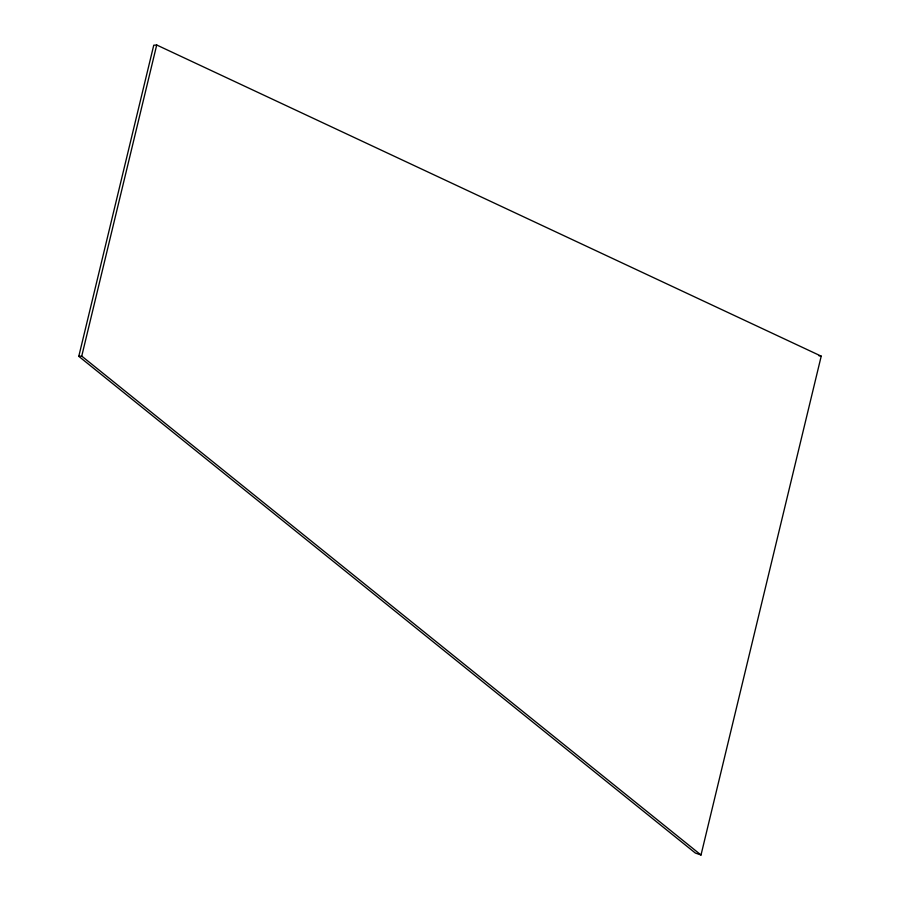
<?xml version="1.0" encoding="UTF-8"?>
<svg xmlns="http://www.w3.org/2000/svg" width="900" height="900" viewBox="0 0 900 900"><rect width="100%" height="100%" fill="white"/><g stroke="black" fill="none" stroke-linecap="round" stroke-linejoin="round"><path stroke-width="1.35" d="M78.784 356.332L153.754 45.214L156.713 45L821.216 356.164L701.01 855L695.351 853.043L78.784 356.332L81.742 356.119L701.01 855M81.742 356.119L156.713 45M818.876 355.702L821.216 356.164"/></g></svg>
